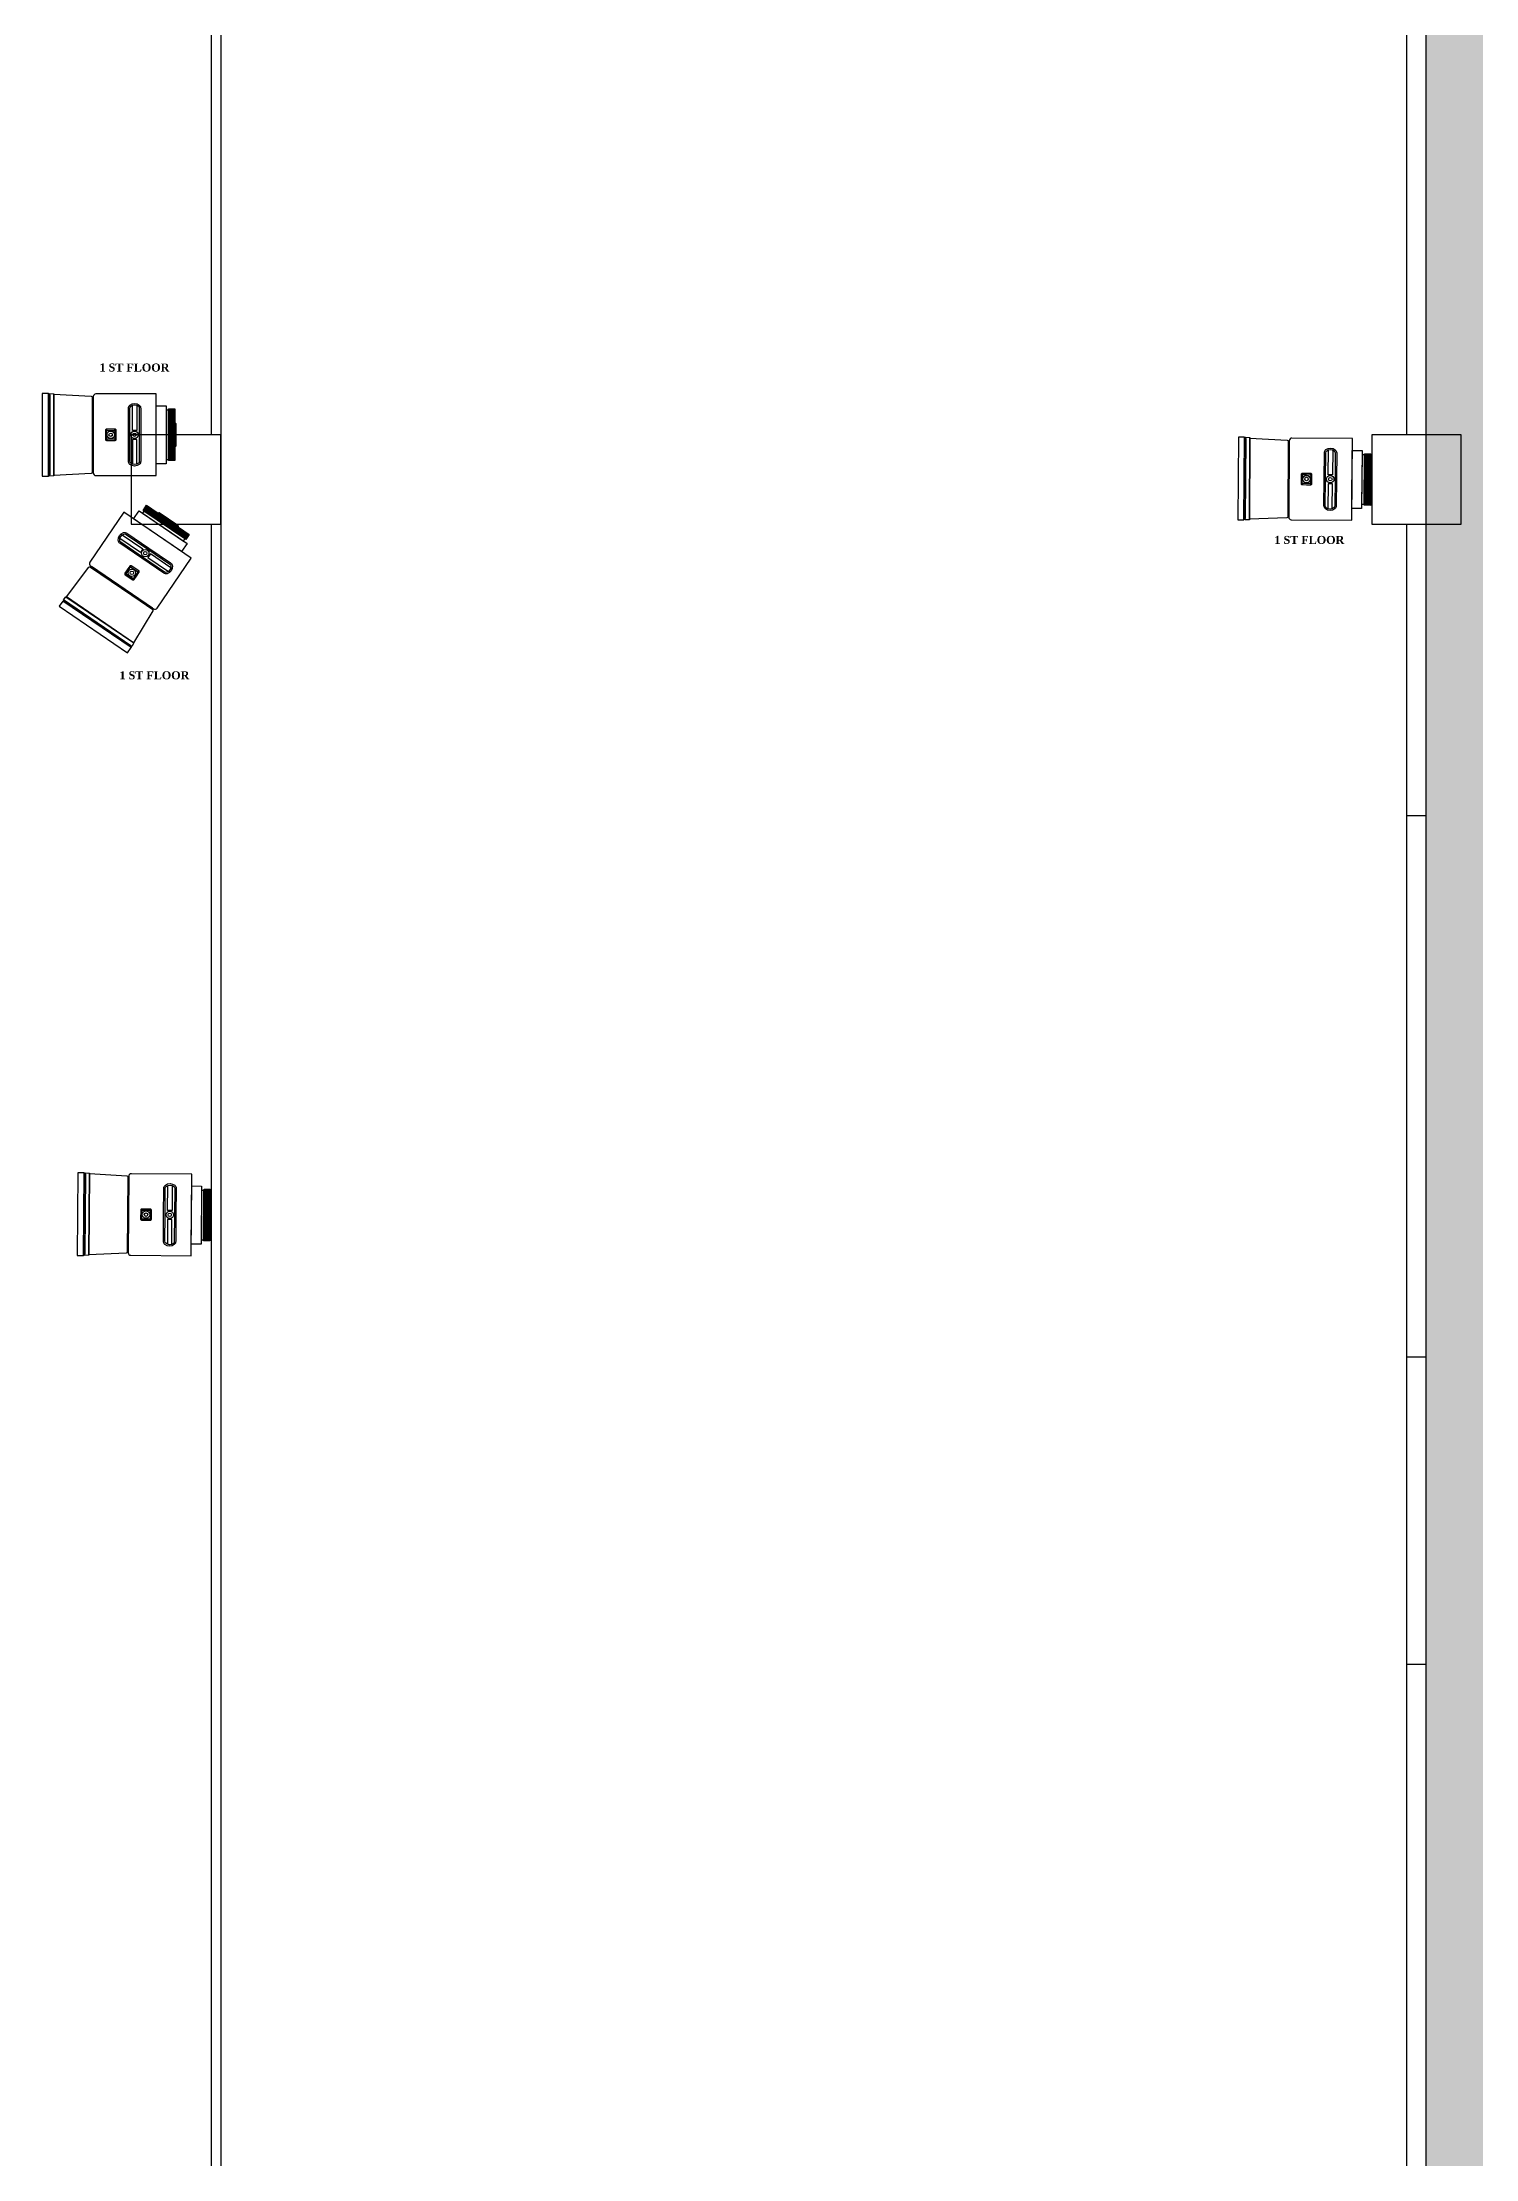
# Model space of a CAD drawing. Header units: millimetres. Extents: x -283029 to -254660, y -24907 to 10674.
# Drawn here: x -278696 to -278248, y -18526 to -17865 of the extents above; entities that cross this region are included whole.
import ezdxf

# ---------------------------------------------------------------- set-up
doc = ezdxf.new("R2010")
doc.units = ezdxf.units.MM
doc.header["$LTSCALE"] = 100
doc.layers.add('A-FLOOR', color=7, linetype='Continuous')

# ---------------------------------------------------------------- blocks, each defined once
blk = doc.blocks.new('ccyv')
at = {"color": 6}
for p, q in [((-151.8, 392.6), (-185.2, 392)), ((-140.2, 392), (-185.2, 391.2)), ((-140.2, 391.2), (-185.2, 390.4)), ((-140.2, 390.3), (-185.2, 389.5)), ((-140.2, 389.5), (-185.2, 388.7)), ((-140.2, 388.7), (-185.2, 387.9)), ((-140.2, 387.8), (-185.2, 387)), ((-166.6, 339), (-167.6, 339.5)), ((-166.2, 339.4), (-166.7, 340.5)), ((-159.2, 339.4), (-158.6, 340.5)), ((-158.7, 339), (-157.7, 339.5)), ((-166.6, 332.5), (-167.6, 332)), ((-166.2, 332), (-166.7, 331)), ((-159.2, 332), (-158.6, 331)), ((-158.7, 332.5), (-157.7, 332))]:
    blk.add_line(p, q, dxfattribs=at)
for points in [[(-198.9, 376.1), (-198.9, 322.5, 0.414214), (-196.6, 320.2), (-128.8, 320.2, 0.414214), (-126.5, 322.5), (-126.5, 376.1)], [(-162.7, 362.3), (-139.2, 362.3, -0.223517), (-136.4, 361, -0.360044), (-136.4, 352.7, -0.223517), (-139.2, 351.4), (-162.7, 351.4), (-186.2, 351.4, -0.223517), (-188.9, 352.7, -0.360044), (-188.9, 361, -0.223517), (-186.2, 362.3)], [(-162.7, 352.6), (-186.2, 352.6, -0.223517), (-187.9, 353.5, -0.360044), (-187.9, 360.2, -0.223517), (-186.2, 361), (-162.7, 361), (-139.2, 361, -0.223517), (-137.4, 360.2, -0.360044), (-137.4, 353.5, -0.223517), (-139.2, 352.6)], [(-167.6, 335.7), (-167.6, 332, 0.414214), (-166.7, 331), (-158.6, 331, 0.414214), (-157.7, 332), (-157.7, 335.7), (-157.7, 339.5, 0.414214), (-158.6, 340.5), (-166.7, 340.5, 0.414214), (-167.6, 339.5)], [(-166.6, 335.7), (-166.6, 339, -0.414214), (-166.2, 339.4), (-159.2, 339.4, -0.414214), (-158.7, 339), (-158.7, 335.7), (-158.7, 332.5, -0.414214), (-159.2, 332), (-166.2, 332, -0.414214), (-166.6, 332.5)], [(-198.7, 285.3), (-197, 318.4, -0.39915), (-196.1, 319.3), (-129.2, 319.3, -0.39915), (-128.3, 318.4), (-126.6, 285.3)]]:
    blk.add_lwpolyline(points, format="xyb", close=True, dxfattribs=at)
for points in [[(-188.4, 376.1), (-188.4, 384.8), (-136.9, 384.8), (-136.9, 376.1)], [(-185.6, 387), (-185.6, 392.6), (-139.8, 392.6), (-139.8, 387)], [(-140.7, 384.8), (-140.7, 387), (-184.6, 387), (-184.6, 384.8)], [(-173.5, 392.6), (-172.8, 393.5), (-152.7, 393.5), (-151.8, 392.6)], [(-195.3, 320.2), (-195.8, 319.3), (-129.5, 319.3), (-130, 320.2)], [(-199.1, 285.3), (-126.2, 285.3), (-126, 281.7), (-199.3, 281.7)], [(-126, 280.5), (-199.3, 280.5), (-198.1, 281.7), (-127.2, 281.7)], [(-199.3, 275), (-126, 275), (-126, 280.5), (-199.3, 280.5)]]:
    blk.add_lwpolyline(points, close=True, dxfattribs=at)
for points in [[(-188.8, 358.8), (-166.6, 358.8), (-166.6, 354.9), (-188.8, 354.9)], [(-136.5, 358.8), (-158.5, 358.8), (-158.5, 354.9), (-136.5, 354.9)]]:
    blk.add_lwpolyline(points, dxfattribs=at)
for centre, radius in [((-162.7, 356.8), 3.29), ((-162.7, 356.8), 1.54), ((-162.7, 335.7), 3.29), ((-162.7, 335.7), 1.54)]:
    blk.add_circle(centre, radius, dxfattribs=at)

msp = doc.modelspace()

# ---------------------------------------------------------------- hatches: boundary and pattern name
at = {"layer": 'A-FLOOR'}
h = msp.add_hatch(dxfattribs=at)
h.set_pattern_fill('AR-B816C', color=2, scale=0.05)
h.set_pattern_definition([(0, (-278245.958, -17419.708), (10.16, 10.16), [19.84375, -0.47625]), (0, (-278256.118, -17419.232), (10.16, 10.16), [19.84375, -0.47625]), (90, (-278245.958, -17419.708), (-10.16, 10.16), [-10.63625, 9.68375]), (90, (-278246.434, -17419.708), (-10.16, 10.16), [-10.63625, 9.68375])])
h.paths.add_polyline_path([(-278227.5, -17376.66), (-278252.5, -17376.66), (-278252.5, -17393.66), (-278263.5, -17393.66), (-278263.5, -21113.66), (-278227.5, -21113.66), (-278227.5, -17862.73, -0.23), (-278243.53, -17829.71, -0.23), (-278227.5, -17796.7), (-278227.5, -17736.07, -0.23), (-278243.53, -17703.06, -0.23), (-278227.5, -17670.05)])

# ---------------------------------------------------------------- linework, layer by layer
at = {"color": 2}
for p, q in [((-278640, -17382.66), (-278640, -17987.49)), ((-278643, -17393.66), (-278643, -17987.49)), ((-278643, -18015.49), (-278643, -18609.33)), ((-278640, -18015.49), (-278640, -18623.33))]:
    msp.add_line(p, q, dxfattribs=at)
at = {"color": 3}
for p, q in [((-278269.5, -17987.49), (-278269.5, -17686.58)), ((-278269.5, -18106.49), (-278263.5, -18106.49)), ((-278269.5, -18371.56), (-278263.5, -18371.56))]:
    msp.add_line(p, q, dxfattribs=at)
for p, q in [((-278640, -17987.49), (-278640, -18015.49)), ((-278269.5, -18275.56), (-278263.5, -18275.56))]:
    msp.add_line(p, q)
for points in [[(-278269.5, -17987.49), (-278269.5, -17686.58)], [(-278263.5, -18275.56), (-278263.5, -17686.58)], [(-278269.5, -18275.56), (-278269.5, -18015.49)], [(-278269.5, -18275.56), (-278269.5, -18015.49)], [(-278269.5, -19231.16), (-278269.5, -18275.56)], [(-278269.5, -19231.16), (-278269.5, -18275.56)], [(-278263.5, -19231.16), (-278263.5, -18275.56)]]:
    msp.add_lwpolyline(points, dxfattribs=at)
for points in [[(-278668, -18015.49), (-278640, -18015.49), (-278640, -17987.49), (-278668, -17987.49)], [(-278668, -18015.49), (-278640, -18015.49), (-278640, -17987.49), (-278668, -17987.49)], [(-278280.5, -18015.49), (-278252.5, -18015.49), (-278252.5, -17987.49), (-278280.5, -17987.49)], [(-278280.5, -18015.49), (-278252.5, -18015.49), (-278252.5, -17987.49), (-278280.5, -17987.49)]]:
    msp.add_lwpolyline(points, close=True)

# ---------------------------------------------------------------- block references
for p, xscale, yscale, zscale, rotation in [((-278792.59, -18044.81), 0.352172715904733, 0.352172715904733, 0.352172715904733, 270), ((-278419.52, -18057.75), 0.3521727159047329, 0.3521727159047329, 0.3521727159047329, 269.5643949730568), ((-278686.9, -18160.63), 0.352172715904733, 0.352172715904733, 0.352172715904733, 325.7667495979849), ((-278782.03, -18287.49), 0.352172715904733, 0.352172715904733, 0.352172715904733, 269.552108571905)]:
    msp.add_blockref('ccyv', p, dxfattribs=dict(at, xscale=xscale, yscale=yscale, zscale=zscale, rotation=rotation))

# ---------------------------------------------------------------- texts
at = {"color": 3, "char_height": 2.5, "attachment_point": 1}
for insert in [(-278677.87, -17965.26), (-278310.87, -18019.11), (-278671.63, -18061.4)]:
    msp.add_mtext_dynamic_manual_height_columns('{\\fTimes New Roman|b1|i0|c0|p18;1 ST FLOOR}', width=22.0341, gutter_width=12.5, heights=[0], dxfattribs=dict(at, insert=insert))

doc.saveas('drawing.dxf')
